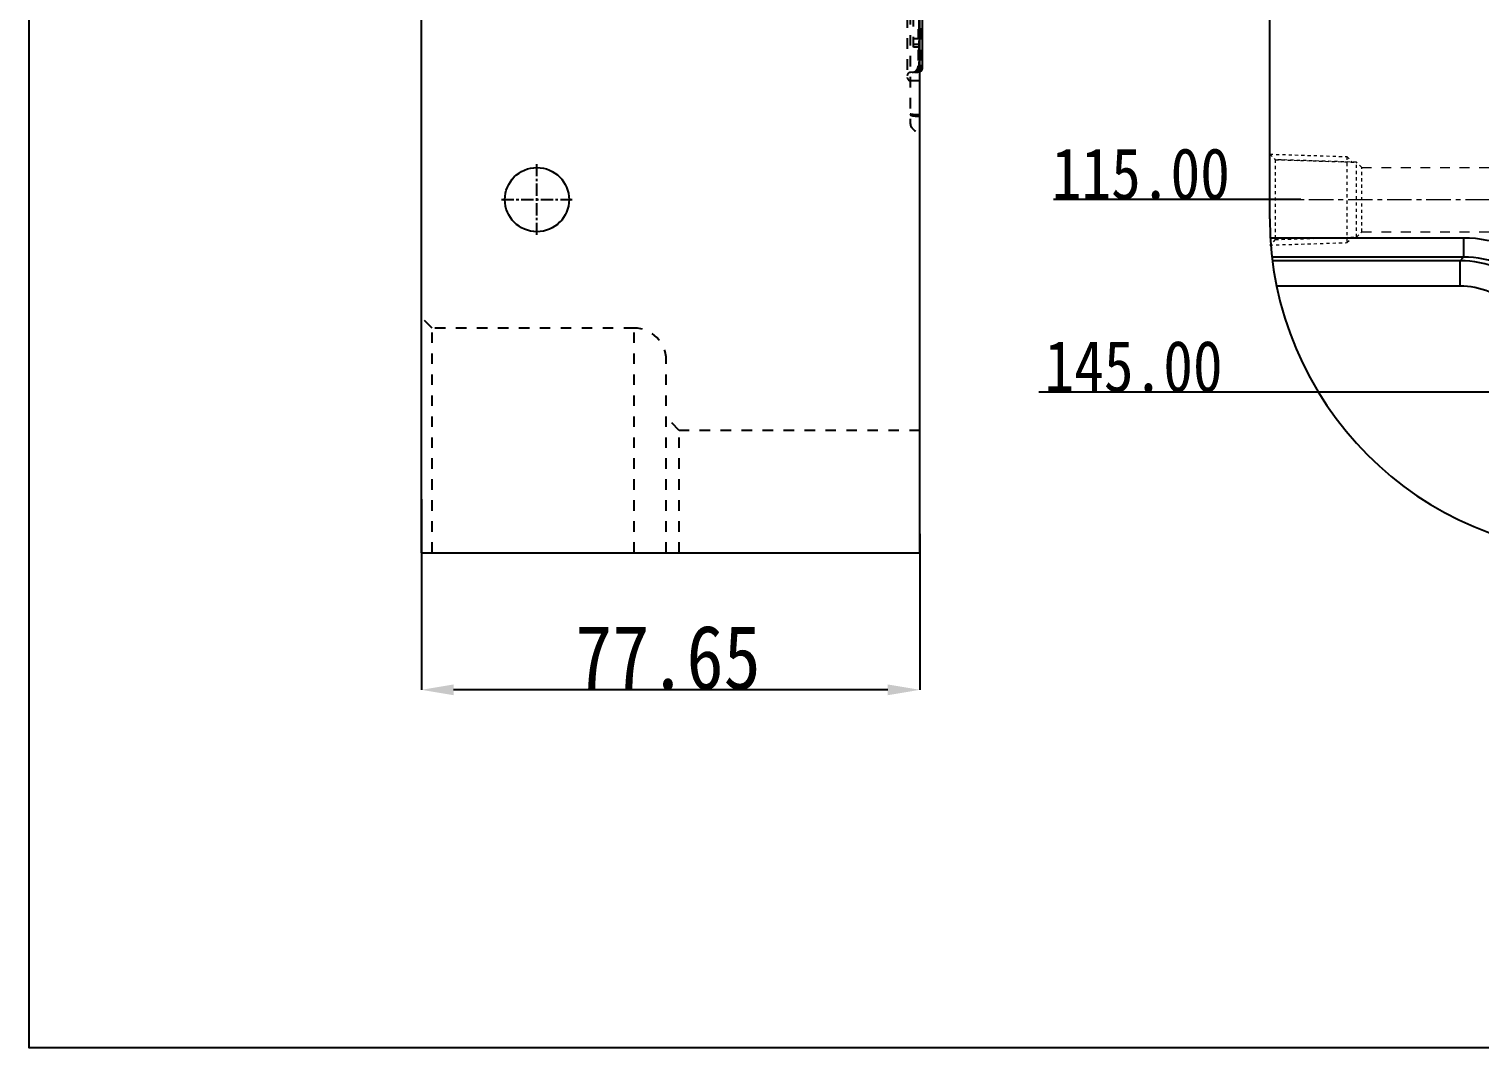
# Model space of a CAD drawing. Header units: millimetres. Extents: x -840 to 1682, y -9216 to -2117.
# Drawn here: x 104.6 to 330.6, y -6865.5 to -6706.8 of the extents above; entities that cross this region are included whole.
import ezdxf

# ---------------------------------------------------------------- set-up
doc = ezdxf.new("R2010")
doc.units = ezdxf.units.MM
doc.header["$LTSCALE"] = 16.335
doc.header["$PDMODE"] = 3
doc.header["$PDSIZE"] = 8
doc.linetypes.add('CENTER', pattern=[0.6, 0.375, -0.075, 0.075, -0.075])
doc.linetypes.add('HIDDEN', pattern=[0.2, 0.1, -0.1])
doc.layers.get('0').update_dxf_attribs({"linetype": 'CONTINUOUS'})
doc.layers.get('Defpoints').update_dxf_attribs({"linetype": 'CONTINUOUS'})
doc.layers.add('cool', color=153, linetype='HIDDEN', lineweight=9)
doc.layers.add('DEFAULT_2', color=8, linetype='HIDDEN')
doc.styles.get("Standard").update_dxf_attribs({"font": 'txt', "width": 0.85})
doc.dimstyles.new('mold', dxfattribs={"dimtxt": 10, "dimasz": 5, "dimexe": 0, "dimexo": 0, "dimgap": 0, "dimtad": 1, "dimzin": 1, "dimdsep": 46, "dimtxsty": 'Standard', "dimcen": 0, "dimclrd": 4, "dimclre": 4, "dimclrt": 6, "dimazin": 0, "dimtfac": 1, "dimtofl": 0, "dimtmove": 0, "dimatfit": 3, "dimfxl": 0, "dimarcsym": 0})

# ---------------------------------------------------------------- blocks, each defined once
blk = doc.blocks.new('*D698')
at = {"color": 4, "lineweight": -2}
for p, q in [((165.7, -6780.04), (165.7, -6809.72)), ((243.35, -6785.43), (243.35, -6809.72)), ((238.35, -6809.72), (170.7, -6809.72))]:
    blk.add_line(p, q, dxfattribs=at)
at = {"color": 4}
for points in [[(170.7, -6808.89), (170.7, -6810.56), (165.7, -6809.72)], [(238.35, -6808.89), (238.35, -6810.56), (243.35, -6809.72)]]:
    blk.add_solid(points, dxfattribs=at)
at = {"layer": 'Defpoints', "color": 0}
for p in [(165.7, -6780.04), (243.35, -6785.43), (165.7, -6809.72)]:
    blk.add_point(p, dxfattribs=at)
at = {"color": 6, "insert": (204.1, -6804.72), "char_height": 10, "attachment_point": 5}
blk.add_mtext('77.65', dxfattribs=at)
blk = doc.blocks.new('cool_jt_f12')
at = {"layer": 'cool', "ltscale": 0.3}
for p, q in [((0, 7.0785), (0.856, 6.2225)), ((0, 7.0785), (12, 6.7035)), ((0.856, 6.2225), (0.856, -6.2225)), ((13.5, 5.827375), (0.856, 6.2225)), ((0.856, 6.2225), (13.5, 5.827375)), ((12, 6.7035), (12.856, 5.8475)), ((12, 6.7035), (12, -6.7035)), ((14.327375, 5), (13.5, 5.827375)), ((13.5, -5.827375), (13.5, 5.827375)), ((14.327375, -5), (14.327375, 5)), ((0.856, -6.2225), (0, -7.0785)), ((0, -7.0785), (12, -6.7035)), ((0.856, -6.2225), (13.5, -5.827375)), ((12, -6.7035), (12.856, -5.8475)), ((13.5, -5.827375), (14.327375, -5))]:
    blk.add_line(p, q, dxfattribs=at)
blk = doc.blocks.new('7')
at = {"layer": 'cool', "ltscale": 0.932966}
for p, q in [((-1665.25, -2312.72), (-1303.91, -2312.72)), ((-1665.25, -2322.72), (-1303.91, -2322.72))]:
    blk.add_line(p, q, dxfattribs=at)
at = {"layer": 'cool', "color": 1, "linetype": 'CENTER', "ltscale": 0.621977}
blk.add_line((-1679.58, -2317.72), (-1289.58, -2317.72), dxfattribs=at)
at = {"layer": 'cool', "ltscale": 0.932966}
blk.add_blockref('cool_jt_f12', (-1679.58, -2317.72), dxfattribs=at)
blk = doc.blocks.new('*D688')
at = {"color": 4, "lineweight": -2}
blk.add_line((302.69, -6733.36), (264.17, -6733.36), dxfattribs=at)
at = {"layer": 'Defpoints', "color": 0}
for p in [(492.86, -6618.36), (291.37, -6733.36), (302.69, -6733.36)]:
    blk.add_point(p, dxfattribs=at)
at = {"color": 6, "insert": (277.77, -6729.36), "char_height": 8, "attachment_point": 5}
blk.add_mtext('115.00', dxfattribs=at)
blk = doc.blocks.new('*D689')
at = {"color": 4, "lineweight": -2}
blk.add_line((334.06, -6763.36), (261.9, -6763.36), dxfattribs=at)
at = {"layer": 'Defpoints', "color": 0}
for p in [(492.86, -6618.36), (291.37, -6763.36), (334.06, -6763.36)]:
    blk.add_point(p, dxfattribs=at)
at = {"color": 6, "insert": (276.64, -6759.36), "char_height": 8, "attachment_point": 5}
blk.add_mtext('145.00', dxfattribs=at)

msp = doc.modelspace()

# ---------------------------------------------------------------- linework, layer by layer
at = {"color": 7, "linetype": 'Continuous'}
for p, q in [((165.698, -6788.357), (165.698, -6448.357)), ((243.348, -6788.357), (243.348, -6448.357)), ((297.865, -6736.357), (297.865, -6500.357)), ((243.702, -6503.749), (243.702, -6712.961)), ((328.063, -6739.344), (297.95, -6739.344)), ((328.063, -6739.344), (328.063, -6742.315)), ((328.063, -6742.315), (298.207, -6742.315)), ((327.504, -6742.873), (328.063, -6742.315)), ((327.504, -6742.873), (298.274, -6742.873)), ((327.504, -6746.835), (327.504, -6742.873)), ((327.504, -6746.835), (298.931, -6746.835)), ((165.698, -6788.357), (243.348, -6788.357))]:
    msp.add_line(p, q, dxfattribs=at)
at = {"color": 1, "linetype": 'CENTER', "ltscale": 0.310989}
for p, q in [((183.698, -6738.857), (183.698, -6727.857)), ((178.198, -6733.357), (189.198, -6733.357))]:
    msp.add_line(p, q, dxfattribs=at)
msp.add_lwpolyline([(104.569, -6391.976), (758.094, -6391.976), (758.094, -6865.517), (104.569, -6865.517)], close=True)
msp.add_circle((183.698, -6733.357), 5)
at = {"color": 7, "linetype": 'Continuous'}
msp.add_arc((349.865, -6736.357), 52, 180, 270, dxfattribs=at)
msp.add_arc((349.865, -6736.357), 52, 180, 270, dxfattribs=at)
for points in [[(243.702, -6712.961), (243.702, -6713.099), (243.635, -6713.247), (243.532, -6713.338)], [(243.532, -6713.338), (243.479, -6713.385), (243.415, -6713.421), (243.348, -6713.441)]]:
    msp.add_open_spline(points, degree=3, dxfattribs=at)
for points, knots in [([(346.878, -6758.159), (346.878, -6755.71), (345.916, -6750.757), (341.739, -6744.485), (335.466, -6740.306), (330.513, -6739.344), (328.063, -6739.344)], [0, 0, 0, 0, 0.2500086, 0.4999555, 0.7499226, 1, 1, 1, 1]), ([(343.907, -6758.159), (343.914, -6756.094), (343.12, -6751.915), (339.606, -6746.617), (334.309, -6743.102), (330.128, -6742.308), (328.063, -6742.315)], [0, 0, 0, 0, 0.2499953, 0.4999552, 0.7499354, 1, 1, 1, 1]), ([(343.348, -6758.718), (343.339, -6756.659), (342.508, -6752.501), (338.986, -6747.239), (333.724, -6743.715), (329.564, -6742.883), (327.504, -6742.873)], [0, 0, 0, 0, 0.2499397, 0.4999186, 0.7499203, 1, 1, 1, 1]), ([(339.387, -6758.718), (339.387, -6757.171), (338.78, -6754.043), (336.142, -6750.082), (332.181, -6747.442), (329.052, -6746.835), (327.504, -6746.835)], [0, 0, 0, 0, 0.2499874, 0.499918, 0.7498717, 1, 1, 1, 1])]:
    msp.add_open_spline(points, degree=3, knots=knots, dxfattribs=at)
at = {"layer": 'DEFAULT_2', "color": 8, "linetype": 'HIDDEN'}
for p, q in [((241.39, -6502.393), (241.39, -6714.321)), ((241.875, -6501.891), (241.848, -6721.344)), ((243.225, -6713.463), (243.225, -6503.247)), ((242.348, -6709.627), (242.348, -6695.528)), ((243.348, -6708.298), (242.348, -6708.298)), ((243.099, -6706.777), (243.099, -6712.521)), ((243.702, -6706.777), (243.127, -6706.777)), ((243.501, -6706.777), (243.501, -6712.488)), ((243.348, -6709.175), (242.348, -6709.175)), ((243.348, -6709.629), (242.348, -6709.629)), ((243.099, -6712.521), (243.345, -6712.502)), ((243.344, -6712.502), (243.131, -6712.518)), ((243.501, -6712.488), (243.42, -6712.495)), ((242.51, -6713.506), (241.866, -6713.539)), ((243.348, -6714.875), (241.875, -6714.824)), ((242.976, -6713.478), (242.836, -6713.487)), ((243.225, -6713.463), (242.976, -6713.478)), ((243.151, -6713.468), (243.225, -6713.463)), ((243.23, -6713.463), (243.225, -6713.463)), ((243.23, -6713.463), (243.348, -6713.441)), ((167.349, -6753.357), (165.698, -6751.706)), ((167.348, -6788.357), (167.349, -6753.357)), ((198.848, -6753.357), (167.349, -6753.357)), ((198.848, -6788.357), (198.848, -6753.357)), ((203.848, -6788.357), (203.848, -6758.357)), ((205.847, -6769.307), (203.848, -6767.308)), ((243.348, -6769.307), (205.847, -6769.307)), ((205.848, -6788.357), (205.847, -6769.307))]:
    msp.add_line(p, q, dxfattribs=at)
for centre, radius, start, end in [((242.094, -6712.521), 1.005, 273, 0), ((242.281, -6712.538), 1.057, 334.59439, 341.37144), ((242.234, -6712.515), 1.107, 341.36682, 0.6724), ((243.202, -6712.963), 0.5, 311.43589, 335.77221), ((241.893, -6714.041), 0.502, 93, 180), ((241.893, -6714.321), 0.502, 180, 268), ((240.388, -6673.436), 40.126, 273.03058, 273.48737), ((239.816, -6663.368), 50.21, 273.07598, 273.44827), ((233.665, -6560.653), 153.109, 273.43154, 273.55232), ((243.199, -6712.959), 0.504, 273.0268, 287.14724), ((243.348, -6721.344), 1.5, 180, 270), ((243.335, -6704.27), 15.835, 267.96811, 270.04549), ((198.848, -6758.357), 5, 0, 90)]:
    msp.add_arc(centre, radius, start, end, dxfattribs=at)
for points, knots in [([(242.51, -6713.506), (242.733, -6713.494), (243.198, -6713.239), (243.344, -6712.746), (243.341, -6712.502)], [0, 0, 0, 0, 0.4777558, 1, 1, 1, 1]), ([(242.933, -6713.356), (243.029, -6713.288), (243.141, -6713.167), (243.218, -6713.028), (243.235, -6712.991)], [0, 0, 0, 0, 0.7427947, 1, 1, 1, 1]), ([(243.489, -6713.122), (243.459, -6713.21), (243.406, -6713.343), (243.284, -6713.46), (243.23, -6713.463)], [0, 0, 0, 0, 0.6320494, 1, 1, 1, 1]), ([(243.345, -6712.502), (243.357, -6712.501), (243.409, -6712.497), (243.461, -6712.491), (243.501, -6712.488)], [0, 0, 0, 0, 0.2286101, 1, 1, 1, 1]), ([(243.41, -6713.302), (243.418, -6713.289), (243.448, -6713.231), (243.473, -6713.17), (243.489, -6713.122)], [0, 0, 0, 0, 0.2260095, 1, 1, 1, 1]), ([(243.501, -6712.489), (243.514, -6712.545), (243.55, -6712.754), (243.539, -6712.975), (243.489, -6713.122)], [0, 0, 0, 0, 0.2711437, 1, 1, 1, 1]), ([(243.702, -6712.799), (243.702, -6712.862), (243.657, -6712.998), (243.55, -6713.088), (243.489, -6713.122)], [0, 0, 0, 0, 0.4748454, 1, 1, 1, 1]), ([(243.702, -6712.799), (243.702, -6712.747), (243.644, -6712.626), (243.556, -6712.538), (243.501, -6712.489)], [0, 0, 0, 0, 0.4125035, 1, 1, 1, 1]), ([(243.501, -6712.489), (243.523, -6712.509), (243.596, -6712.579), (243.663, -6712.662), (243.688, -6712.729)], [0, 0, 0, 0, 0.2968448, 1, 1, 1, 1]), ([(241.848, -6719.975), (241.848, -6719.988), (241.897, -6720.011), (241.975, -6720.029), (242.117, -6720.051), (242.385, -6720.078), (242.803, -6720.1), (243.156, -6720.105), (243.348, -6720.105)], [0, 0, 0, 0, 0.025392, 0.0838964, 0.1765655, 0.3001565, 0.6215155, 1, 1, 1, 1]), ([(241.848, -6720.104), (241.848, -6720.124), (241.884, -6720.171), (242.032, -6720.238), (242.338, -6720.305), (242.801, -6720.353), (243.156, -6720.365), (243.348, -6720.365)], [0, 0, 0, 0, 0.0374915, 0.1006492, 0.3164328, 0.63109, 1, 1, 1, 1])]:
    msp.add_open_spline(points, degree=3, knots=knots, dxfattribs=at)
for points in [[(243.42, -6712.495), (243.395, -6712.498), (243.37, -6712.5), (243.344, -6712.502)], [(243.53, -6712.659), (243.523, -6712.602), (243.513, -6712.545), (243.501, -6712.489)], [(243.657, -6713.168), (243.686, -6713.104), (243.702, -6713.032), (243.702, -6712.961)], [(243.676, -6712.923), (243.693, -6712.884), (243.702, -6712.841), (243.702, -6712.799)], [(243.688, -6712.729), (243.696, -6712.751), (243.702, -6712.775), (243.702, -6712.799)], [(242.51, -6713.506), (242.659, -6713.498), (242.811, -6713.442), (242.933, -6713.356)], [(243.348, -6713.392), (243.372, -6713.364), (243.392, -6713.334), (243.41, -6713.302)]]:
    msp.add_open_spline(points, degree=3, dxfattribs=at)

# ---------------------------------------------------------------- block references
msp.add_blockref('7', (1977.444, -4415.633))

# ---------------------------------------------------------------- dimensions: what is measured, and where the dimension line sits
for feature_location, offset, picture, middle in [((334.065, -6763.357), (-42.695, 0), '*D689', (276.636, -6759.357)), ((302.687, -6733.357), (-11.318, 0), '*D688', (277.769, -6729.357))]:
    dim = msp.add_ordinate_dim(feature_location=feature_location, offset=offset, dtype=0, origin=(492.865, -6618.358), dimstyle='mold', override={"dimtxt": 8})
    dim.commit()
    dim.dimension.update_dxf_attribs({"geometry": picture, "text_midpoint": middle})
dim = msp.add_linear_dim(base=(165.698, -6809.722), p1=(243.348, -6785.425), p2=(165.698, -6780.044), dimstyle='mold')
dim.commit()
dim.dimension.update_dxf_attribs({"geometry": '*D698', "text_midpoint": (204.096, -6809.722), "dimtype": 160})

doc.saveas('drawing.dxf')
